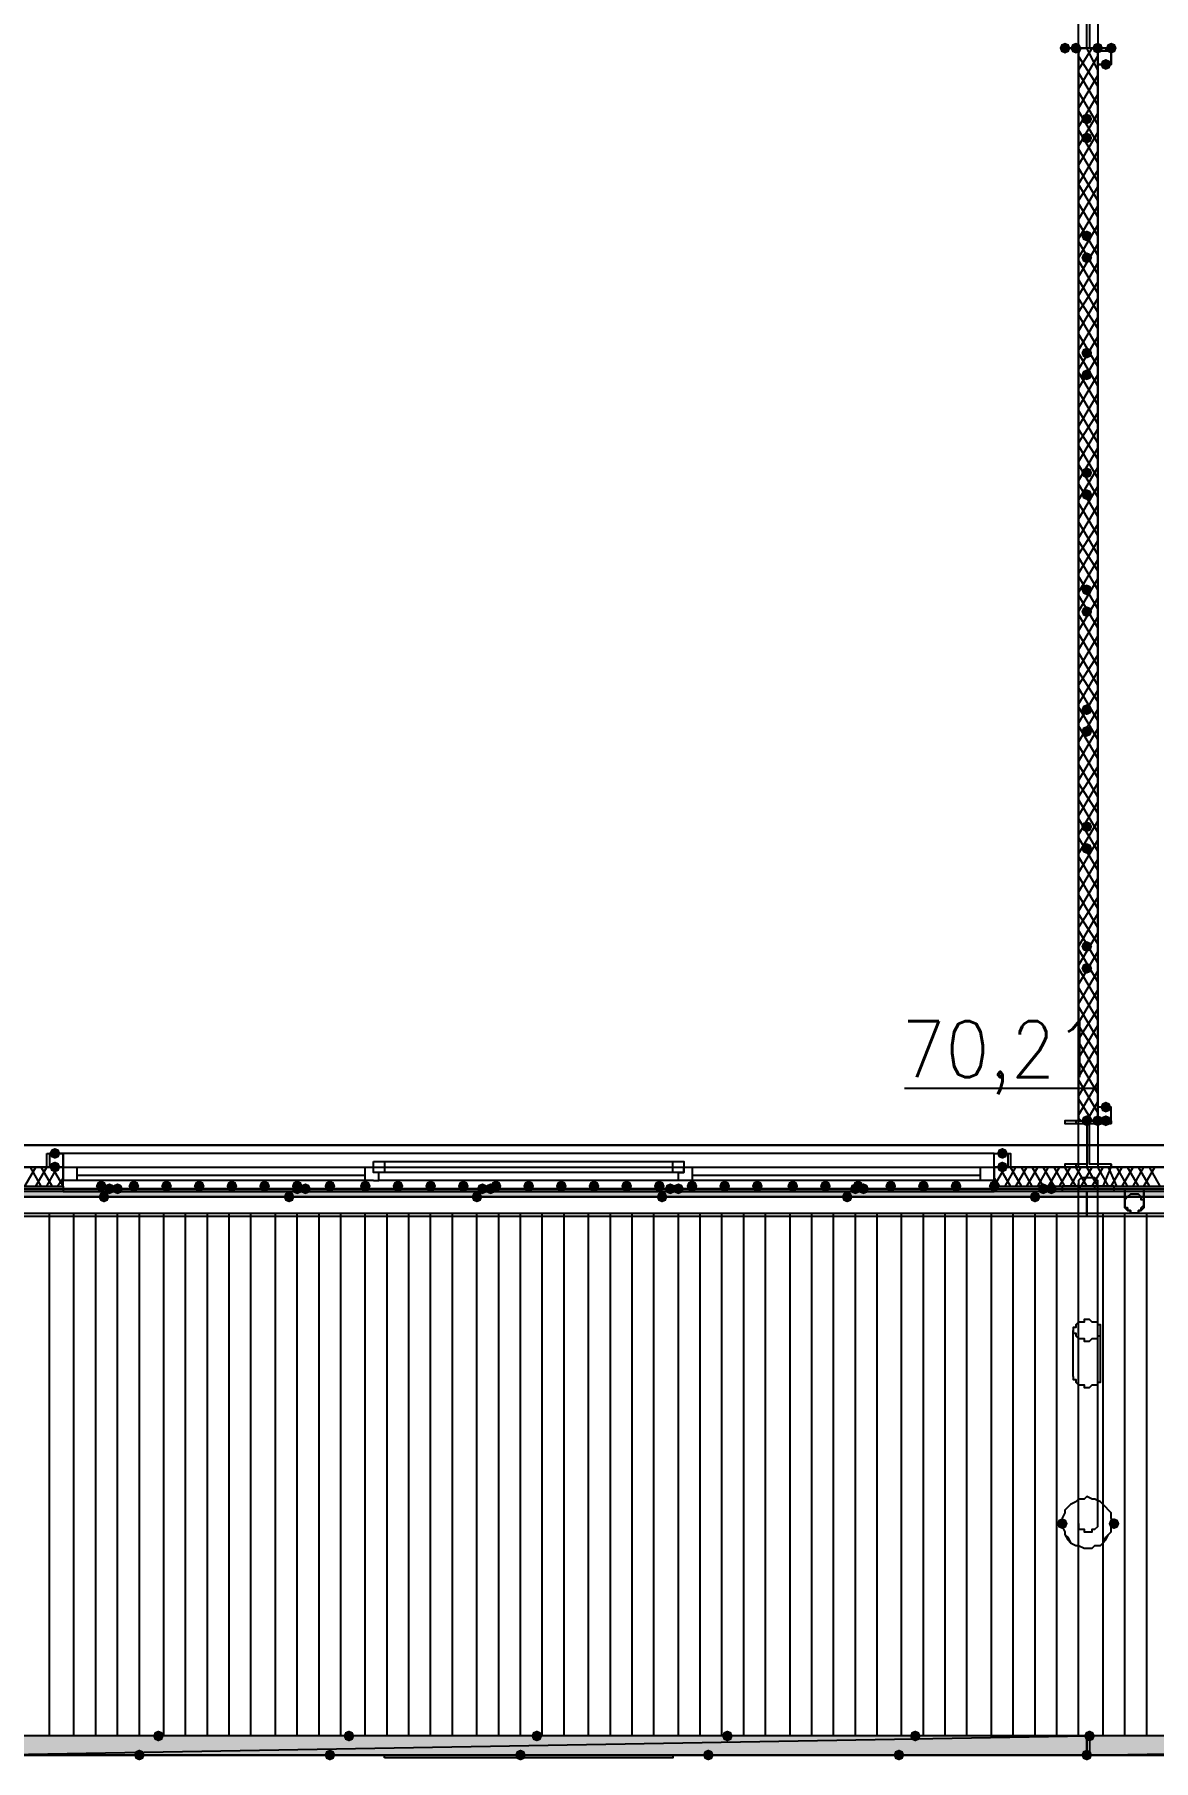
# Model space of a CAD drawing. Header units: millimetres. Extents: x 0 to 420, y 0 to 297.
# Drawn here: x 295.47 to 312.86, y 94.91 to 121.75 of the extents above; entities that cross this region are included whole.
import ezdxf

# ---------------------------------------------------------------- set-up
doc = ezdxf.new("R2010")
doc.units = ezdxf.units.MM
doc.layers.get('0').update_dxf_attribs({"linetype": 'CONTINUOUS'})
doc.styles.get("Standard").update_dxf_attribs({"font": 'STANDARD'})

msp = doc.modelspace()

# ---------------------------------------------------------------- hatches: boundary and pattern name
at = {"true_color": 0x000007}
for points in [[(311.573333, 121.539), (311.548463, 121.479204), (311.488667, 121.454333), (311.428871, 121.479204), (311.404, 121.539), (311.428871, 121.598796), (311.488667, 121.623667), (311.548462, 121.598796)], [(311.742667, 121.539), (311.717796, 121.479204), (311.658, 121.454333), (311.598204, 121.479204), (311.573333, 121.539), (311.598204, 121.598796), (311.658, 121.623667), (311.717796, 121.598796)], [(312.081333, 121.539), (312.056462, 121.479204), (311.996667, 121.454333), (311.936871, 121.479204), (311.912, 121.539), (311.936871, 121.598796), (311.996667, 121.623667), (312.056462, 121.598796)], [(312.293, 121.539), (312.268129, 121.479204), (312.208333, 121.454333), (312.148537, 121.479204), (312.123667, 121.539), (312.148537, 121.598796), (312.208333, 121.623667), (312.268129, 121.598796)], [(312.208333, 121.285), (312.183463, 121.225204), (312.123667, 121.200333), (312.063871, 121.225204), (312.039, 121.285), (312.063871, 121.344796), (312.123667, 121.369667), (312.183462, 121.344796)], [(311.912, 120.438333), (311.887129, 120.378537), (311.827333, 120.353667), (311.767538, 120.378537), (311.742667, 120.438333), (311.767537, 120.498129), (311.827333, 120.523), (311.887129, 120.498129)], [(311.912, 120.142), (311.887129, 120.082204), (311.827333, 120.057333), (311.767538, 120.082204), (311.742667, 120.142), (311.767537, 120.201796), (311.827333, 120.226667), (311.887129, 120.201796)], [(311.912, 118.618), (311.887129, 118.558204), (311.827333, 118.533333), (311.767538, 118.558204), (311.742667, 118.618), (311.767537, 118.677796), (311.827333, 118.702667), (311.887129, 118.677796)], [(311.912, 118.279333), (311.887129, 118.219537), (311.827333, 118.194667), (311.767538, 118.219537), (311.742667, 118.279333), (311.767537, 118.339129), (311.827333, 118.364), (311.887129, 118.339129)], [(311.912, 116.797667), (311.887129, 116.737871), (311.827333, 116.713), (311.767538, 116.737871), (311.742667, 116.797667), (311.767537, 116.857462), (311.827333, 116.882333), (311.887129, 116.857463)], [(311.912, 116.459), (311.887129, 116.399204), (311.827333, 116.374333), (311.767538, 116.399204), (311.742667, 116.459), (311.767537, 116.518796), (311.827333, 116.543667), (311.887129, 116.518796)], [(311.912, 114.935), (311.887129, 114.875204), (311.827333, 114.850333), (311.767538, 114.875204), (311.742667, 114.935), (311.767537, 114.994796), (311.827333, 115.019667), (311.887129, 114.994796)], [(311.912, 114.596333), (311.887129, 114.536537), (311.827333, 114.511667), (311.767538, 114.536537), (311.742667, 114.596333), (311.767537, 114.656129), (311.827333, 114.681), (311.887129, 114.656129)], [(311.912, 113.114667), (311.887129, 113.054871), (311.827333, 113.03), (311.767538, 113.054871), (311.742667, 113.114667), (311.767537, 113.174462), (311.827333, 113.199333), (311.887129, 113.174463)], [(311.912, 112.776), (311.887129, 112.716204), (311.827333, 112.691333), (311.767538, 112.716204), (311.742667, 112.776), (311.767537, 112.835796), (311.827333, 112.860667), (311.887129, 112.835796)], [(311.912, 111.252), (311.887129, 111.192204), (311.827333, 111.167333), (311.767538, 111.192204), (311.742667, 111.252), (311.767537, 111.311796), (311.827333, 111.336667), (311.887129, 111.311796)], [(311.912, 110.913333), (311.887129, 110.853537), (311.827333, 110.828667), (311.767538, 110.853537), (311.742667, 110.913333), (311.767537, 110.973129), (311.827333, 110.998), (311.887129, 110.973129)], [(311.912, 109.431667), (311.887129, 109.371871), (311.827333, 109.347), (311.767538, 109.371871), (311.742667, 109.431667), (311.767537, 109.491462), (311.827333, 109.516333), (311.887129, 109.491463)], [(311.912, 109.093), (311.887129, 109.033204), (311.827333, 109.008333), (311.767538, 109.033204), (311.742667, 109.093), (311.767537, 109.152796), (311.827333, 109.177667), (311.887129, 109.152796)], [(311.912, 107.569), (311.887129, 107.509204), (311.827333, 107.484333), (311.767538, 107.509204), (311.742667, 107.569), (311.767537, 107.628796), (311.827333, 107.653667), (311.887129, 107.628796)], [(311.912, 107.230333), (311.887129, 107.170538), (311.827333, 107.145667), (311.767538, 107.170538), (311.742667, 107.230333), (311.767537, 107.290129), (311.827333, 107.315), (311.887129, 107.290129)], [(311.912, 104.859667), (311.887129, 104.799871), (311.827333, 104.775), (311.767538, 104.799871), (311.742667, 104.859667), (311.767537, 104.919462), (311.827333, 104.944333), (311.887129, 104.919463)], [(311.912, 104.859667), (311.887129, 104.799871), (311.827333, 104.775), (311.767538, 104.799871), (311.742667, 104.859667), (311.767537, 104.919462), (311.827333, 104.944333), (311.887129, 104.919463)], [(312.081333, 104.859667), (312.056462, 104.799871), (311.996667, 104.775), (311.936871, 104.799871), (311.912, 104.859667), (311.936871, 104.919462), (311.996667, 104.944333), (312.056462, 104.919463)], [(312.208333, 105.071333), (312.183463, 105.011537), (312.123667, 104.986667), (312.063871, 105.011537), (312.039, 105.071333), (312.063871, 105.131129), (312.123667, 105.156), (312.183462, 105.131129)], [(312.208333, 104.859667), (312.183463, 104.799871), (312.123667, 104.775), (312.063871, 104.799871), (312.039, 104.859667), (312.063871, 104.919462), (312.123667, 104.944333), (312.183462, 104.919463)], [(295.867667, 104.351667), (295.842796, 104.291871), (295.783, 104.267), (295.723204, 104.291871), (295.698333, 104.351667), (295.723204, 104.411462), (295.783, 104.436333), (295.842796, 104.411463)], [(310.599667, 104.351667), (310.574796, 104.291871), (310.515, 104.267), (310.455204, 104.291871), (310.430333, 104.351667), (310.455204, 104.411462), (310.515, 104.436333), (310.574796, 104.411463)], [(295.867667, 104.14), (295.842796, 104.080204), (295.783, 104.055333), (295.723204, 104.080204), (295.698333, 104.14), (295.723204, 104.199796), (295.783, 104.224667), (295.842796, 104.199796)], [(310.599667, 104.14), (310.574796, 104.080204), (310.515, 104.055333), (310.455204, 104.080204), (310.430333, 104.14), (310.455204, 104.199796), (310.515, 104.224667), (310.574796, 104.199796)], [(296.587333, 103.843667), (296.562462, 103.783871), (296.502667, 103.759), (296.442871, 103.783871), (296.418, 103.843667), (296.442871, 103.903462), (296.502667, 103.928333), (296.562462, 103.903463)], [(297.095333, 103.843667), (297.070462, 103.783871), (297.010667, 103.759), (296.950871, 103.783871), (296.926, 103.843667), (296.950871, 103.903462), (297.010667, 103.928333), (297.070462, 103.903463)], [(297.603333, 103.843667), (297.578463, 103.783871), (297.518667, 103.759), (297.458871, 103.783871), (297.434, 103.843667), (297.458871, 103.903462), (297.518667, 103.928333), (297.578462, 103.903463)], [(298.111333, 103.843667), (298.086462, 103.783871), (298.026667, 103.759), (297.966871, 103.783871), (297.942, 103.843667), (297.966871, 103.903462), (298.026667, 103.928333), (298.086462, 103.903463)], [(298.619333, 103.843667), (298.594462, 103.783871), (298.534667, 103.759), (298.474871, 103.783871), (298.45, 103.843667), (298.474871, 103.903462), (298.534667, 103.928333), (298.594462, 103.903463)], [(299.127333, 103.843667), (299.102462, 103.783871), (299.042667, 103.759), (298.982871, 103.783871), (298.958, 103.843667), (298.982871, 103.903462), (299.042667, 103.928333), (299.102462, 103.903463)], [(299.635333, 103.843667), (299.610463, 103.783871), (299.550667, 103.759), (299.490871, 103.783871), (299.466, 103.843667), (299.490871, 103.903462), (299.550667, 103.928333), (299.610462, 103.903463)], [(300.143333, 103.843667), (300.118462, 103.783871), (300.058667, 103.759), (299.998871, 103.783871), (299.974, 103.843667), (299.998871, 103.903462), (300.058667, 103.928333), (300.118462, 103.903463)], [(300.693667, 103.843667), (300.668796, 103.783871), (300.609, 103.759), (300.549204, 103.783871), (300.524333, 103.843667), (300.549204, 103.903462), (300.609, 103.928333), (300.668796, 103.903463)], [(301.201667, 103.843667), (301.176796, 103.783871), (301.117, 103.759), (301.057204, 103.783871), (301.032333, 103.843667), (301.057204, 103.903462), (301.117, 103.928333), (301.176796, 103.903463)], [(301.709667, 103.843667), (301.684796, 103.783871), (301.625, 103.759), (301.565204, 103.783871), (301.540333, 103.843667), (301.565204, 103.903462), (301.625, 103.928333), (301.684796, 103.903463)], [(302.217667, 103.843667), (302.192796, 103.783871), (302.133, 103.759), (302.073204, 103.783871), (302.048333, 103.843667), (302.073204, 103.903462), (302.133, 103.928333), (302.192796, 103.903463)], [(302.725667, 103.843667), (302.700796, 103.783871), (302.641, 103.759), (302.581204, 103.783871), (302.556333, 103.843667), (302.581204, 103.903462), (302.641, 103.928333), (302.700796, 103.903463)], [(303.233667, 103.843667), (303.208796, 103.783871), (303.149, 103.759), (303.089204, 103.783871), (303.064333, 103.843667), (303.089204, 103.903462), (303.149, 103.928333), (303.208796, 103.903463)], [(303.741667, 103.843667), (303.716796, 103.783871), (303.657, 103.759), (303.597204, 103.783871), (303.572333, 103.843667), (303.597204, 103.903462), (303.657, 103.928333), (303.716796, 103.903463)], [(304.249667, 103.843667), (304.224796, 103.783871), (304.165, 103.759), (304.105204, 103.783871), (304.080333, 103.843667), (304.105204, 103.903462), (304.165, 103.928333), (304.224796, 103.903463)], [(304.757667, 103.843667), (304.732796, 103.783871), (304.673, 103.759), (304.613204, 103.783871), (304.588333, 103.843667), (304.613204, 103.903462), (304.673, 103.928333), (304.732796, 103.903463)], [(305.265667, 103.843667), (305.240796, 103.783871), (305.181, 103.759), (305.121204, 103.783871), (305.096333, 103.843667), (305.121204, 103.903462), (305.181, 103.928333), (305.240796, 103.903463)], [(305.773667, 103.843667), (305.748796, 103.783871), (305.689, 103.759), (305.629204, 103.783871), (305.604333, 103.843667), (305.629204, 103.903462), (305.689, 103.928333), (305.748796, 103.903463)], [(306.281667, 103.843667), (306.256796, 103.783871), (306.197, 103.759), (306.137204, 103.783871), (306.112333, 103.843667), (306.137204, 103.903462), (306.197, 103.928333), (306.256796, 103.903463)], [(306.789667, 103.843667), (306.764796, 103.783871), (306.705, 103.759), (306.645204, 103.783871), (306.620333, 103.843667), (306.645204, 103.903462), (306.705, 103.928333), (306.764796, 103.903463)], [(307.34, 103.843667), (307.315129, 103.783871), (307.255333, 103.759), (307.195538, 103.783871), (307.170667, 103.843667), (307.195537, 103.903462), (307.255333, 103.928333), (307.315129, 103.903463)], [(307.848, 103.843667), (307.823129, 103.783871), (307.763333, 103.759), (307.703538, 103.783871), (307.678667, 103.843667), (307.703537, 103.903462), (307.763333, 103.928333), (307.823129, 103.903463)], [(308.356, 103.843667), (308.331129, 103.783871), (308.271333, 103.759), (308.211537, 103.783871), (308.186667, 103.843667), (308.211537, 103.903462), (308.271333, 103.928333), (308.331129, 103.903463)], [(308.864, 103.843667), (308.839129, 103.783871), (308.779333, 103.759), (308.719538, 103.783871), (308.694667, 103.843667), (308.719537, 103.903462), (308.779333, 103.928333), (308.839129, 103.903463)], [(309.372, 103.843667), (309.347129, 103.783871), (309.287333, 103.759), (309.227538, 103.783871), (309.202667, 103.843667), (309.227537, 103.903462), (309.287333, 103.928333), (309.347129, 103.903463)], [(309.88, 103.843667), (309.855129, 103.783871), (309.795333, 103.759), (309.735537, 103.783871), (309.710667, 103.843667), (309.735537, 103.903462), (309.795333, 103.928333), (309.855129, 103.903463)], [(310.472667, 103.843667), (310.447796, 103.783871), (310.388, 103.759), (310.328204, 103.783871), (310.303333, 103.843667), (310.328204, 103.903462), (310.388, 103.928333), (310.447796, 103.903463)], [(311.531, 98.594333), (311.506129, 98.534537), (311.446333, 98.509667), (311.386538, 98.534537), (311.361667, 98.594333), (311.386537, 98.654129), (311.446333, 98.679), (311.506129, 98.654129)], [(312.335333, 98.594333), (312.310462, 98.534537), (312.250667, 98.509667), (312.190871, 98.534537), (312.166, 98.594333), (312.190871, 98.654129), (312.250667, 98.679), (312.310462, 98.654129)]]:
    msp.add_hatch(color=0, dxfattribs=at).paths.add_polyline_path(points, flags=0)
at = {"true_color": 0x0000fe}
for points in [[(296.714333, 103.801333), (296.689462, 103.741537), (296.629667, 103.716667), (296.569871, 103.741537), (296.545, 103.801333), (296.569871, 103.861129), (296.629667, 103.886), (296.689462, 103.861129)], [(296.841333, 103.801333), (296.816462, 103.741537), (296.756667, 103.716667), (296.696871, 103.741537), (296.672, 103.801333), (296.696871, 103.861129), (296.756667, 103.886), (296.816462, 103.861129)], [(296.841333, 103.801333), (296.816462, 103.741537), (296.756667, 103.716667), (296.696871, 103.741537), (296.672, 103.801333), (296.696871, 103.861129), (296.756667, 103.886), (296.816462, 103.861129)], [(299.635333, 103.801333), (299.610463, 103.741537), (299.550667, 103.716667), (299.490871, 103.741537), (299.466, 103.801333), (299.490871, 103.861129), (299.550667, 103.886), (299.610462, 103.861129)], [(299.762333, 103.801333), (299.737462, 103.741537), (299.677667, 103.716667), (299.617871, 103.741537), (299.593, 103.801333), (299.617871, 103.861129), (299.677667, 103.886), (299.737462, 103.861129)], [(299.762333, 103.801333), (299.737462, 103.741537), (299.677667, 103.716667), (299.617871, 103.741537), (299.593, 103.801333), (299.617871, 103.861129), (299.677667, 103.886), (299.737462, 103.861129)], [(302.514, 103.801333), (302.489129, 103.741537), (302.429333, 103.716667), (302.369537, 103.741537), (302.344667, 103.801333), (302.369537, 103.861129), (302.429333, 103.886), (302.489129, 103.861129)], [(302.641, 103.801333), (302.616129, 103.741537), (302.556333, 103.716667), (302.496537, 103.741537), (302.471667, 103.801333), (302.496537, 103.861129), (302.556333, 103.886), (302.616129, 103.861129)], [(302.641, 103.801333), (302.616129, 103.741537), (302.556333, 103.716667), (302.496537, 103.741537), (302.471667, 103.801333), (302.496537, 103.861129), (302.556333, 103.886), (302.616129, 103.861129)], [(305.435, 103.801333), (305.410129, 103.741537), (305.350333, 103.716667), (305.290538, 103.741537), (305.265667, 103.801333), (305.290537, 103.861129), (305.350333, 103.886), (305.410129, 103.861129)], [(305.562, 103.801333), (305.537129, 103.741537), (305.477333, 103.716667), (305.417537, 103.741537), (305.392667, 103.801333), (305.417537, 103.861129), (305.477333, 103.886), (305.537129, 103.861129)], [(305.562, 103.801333), (305.537129, 103.741537), (305.477333, 103.716667), (305.417537, 103.741537), (305.392667, 103.801333), (305.417537, 103.861129), (305.477333, 103.886), (305.537129, 103.861129)], [(308.313667, 103.801333), (308.288796, 103.741537), (308.229, 103.716667), (308.169204, 103.741537), (308.144333, 103.801333), (308.169204, 103.861129), (308.229, 103.886), (308.288796, 103.861129)], [(308.440667, 103.801333), (308.415796, 103.741537), (308.356, 103.716667), (308.296204, 103.741537), (308.271333, 103.801333), (308.296204, 103.861129), (308.356, 103.886), (308.415796, 103.861129)], [(308.440667, 103.801333), (308.415796, 103.741537), (308.356, 103.716667), (308.296204, 103.741537), (308.271333, 103.801333), (308.296204, 103.861129), (308.356, 103.886), (308.415796, 103.861129)], [(311.234667, 103.801333), (311.209796, 103.741537), (311.15, 103.716667), (311.090204, 103.741537), (311.065333, 103.801333), (311.090204, 103.861129), (311.15, 103.886), (311.209796, 103.861129)], [(311.361667, 103.801333), (311.336796, 103.741537), (311.277, 103.716667), (311.217204, 103.741537), (311.192333, 103.801333), (311.217204, 103.861129), (311.277, 103.886), (311.336796, 103.861129)], [(311.361667, 103.801333), (311.336796, 103.741537), (311.277, 103.716667), (311.217204, 103.741537), (311.192333, 103.801333), (311.217204, 103.861129), (311.277, 103.886), (311.336796, 103.861129)], [(296.629667, 103.674333), (296.604796, 103.614537), (296.545, 103.589667), (296.485204, 103.614537), (296.460333, 103.674333), (296.485204, 103.734129), (296.545, 103.759), (296.604796, 103.734129)], [(299.508333, 103.674333), (299.483462, 103.614537), (299.423667, 103.589667), (299.363871, 103.614537), (299.339, 103.674333), (299.363871, 103.734129), (299.423667, 103.759), (299.483462, 103.734129)], [(302.429333, 103.674333), (302.404462, 103.614537), (302.344667, 103.589667), (302.284871, 103.614537), (302.26, 103.674333), (302.284871, 103.734129), (302.344667, 103.759), (302.404462, 103.734129)], [(305.308, 103.674333), (305.283129, 103.614537), (305.223333, 103.589667), (305.163537, 103.614537), (305.138667, 103.674333), (305.163537, 103.734129), (305.223333, 103.759), (305.283129, 103.734129)], [(308.186667, 103.674333), (308.161796, 103.614537), (308.102, 103.589667), (308.042204, 103.614537), (308.017333, 103.674333), (308.042204, 103.734129), (308.102, 103.759), (308.161796, 103.734129)], [(311.107667, 103.674333), (311.082796, 103.614537), (311.023, 103.589667), (310.963204, 103.614537), (310.938333, 103.674333), (310.963204, 103.734129), (311.023, 103.759), (311.082796, 103.734129)], [(297.476333, 95.292333), (297.451462, 95.232537), (297.391667, 95.207667), (297.331871, 95.232537), (297.307, 95.292333), (297.331871, 95.352129), (297.391667, 95.377), (297.451462, 95.352129)], [(300.439667, 95.292333), (300.414796, 95.232537), (300.355, 95.207667), (300.295204, 95.232537), (300.270333, 95.292333), (300.295204, 95.352129), (300.355, 95.377), (300.414796, 95.352129)], [(303.360667, 95.292333), (303.335796, 95.232537), (303.276, 95.207667), (303.216204, 95.232537), (303.191333, 95.292333), (303.216204, 95.352129), (303.276, 95.377), (303.335796, 95.352129)], [(306.324, 95.292333), (306.299129, 95.232537), (306.239333, 95.207667), (306.179537, 95.232537), (306.154667, 95.292333), (306.179537, 95.352129), (306.239333, 95.377), (306.299129, 95.352129)], [(309.245, 95.292333), (309.220129, 95.232537), (309.160333, 95.207667), (309.100537, 95.232537), (309.075667, 95.292333), (309.100537, 95.352129), (309.160333, 95.377), (309.220129, 95.352129)], [(311.954333, 95.292333), (311.929463, 95.232537), (311.869667, 95.207667), (311.809871, 95.232537), (311.785, 95.292333), (311.809871, 95.352129), (311.869667, 95.377), (311.929462, 95.352129)], [(297.18, 94.996), (297.155129, 94.936204), (297.095333, 94.911333), (297.035538, 94.936204), (297.010667, 94.996), (297.035537, 95.055796), (297.095333, 95.080667), (297.155129, 95.055796)], [(300.143333, 94.996), (300.118462, 94.936204), (300.058667, 94.911333), (299.998871, 94.936204), (299.974, 94.996), (299.998871, 95.055796), (300.058667, 95.080667), (300.118462, 95.055796)], [(303.106667, 94.996), (303.081796, 94.936204), (303.022, 94.911333), (302.962204, 94.936204), (302.937333, 94.996), (302.962204, 95.055796), (303.022, 95.080667), (303.081796, 95.055796)], [(306.027667, 94.996), (306.002796, 94.936204), (305.943, 94.911333), (305.883204, 94.936204), (305.858333, 94.996), (305.883204, 95.055796), (305.943, 95.080667), (306.002796, 95.055796)], [(308.991, 94.996), (308.966129, 94.936204), (308.906333, 94.911333), (308.846537, 94.936204), (308.821667, 94.996), (308.846537, 95.055796), (308.906333, 95.080667), (308.966129, 95.055796)], [(311.912, 94.996), (311.887129, 94.936204), (311.827333, 94.911333), (311.767538, 94.936204), (311.742667, 94.996), (311.767537, 95.055796), (311.827333, 95.080667), (311.887129, 95.055796)]]:
    msp.add_hatch(color=0, dxfattribs=at).paths.add_polyline_path(points, flags=0)
at = {"true_color": 0x000007}
h = msp.add_hatch(color=0, dxfattribs=at)
h.paths.add_polyline_path([(381.973667, 103.674333), (119.972667, 103.674333), (381.973667, 103.801333)], flags=0)
h.paths.add_polyline_path([(119.972667, 103.674333), (381.973667, 103.801333), (119.972667, 103.801333)], flags=0)
h = msp.add_hatch(color=0, dxfattribs=at)
h.paths.add_polyline_path([(311.827333, 94.996), (294.470667, 94.996), (311.827333, 95.292333)], flags=0)
h.paths.add_polyline_path([(294.470667, 94.996), (311.827333, 95.292333), (294.470667, 95.292333)], flags=0)
h = msp.add_hatch(color=0, dxfattribs=at)
h.paths.add_polyline_path([(329.226333, 94.996), (311.869667, 94.996), (329.226333, 95.292333)], flags=0)
h.paths.add_polyline_path([(311.869667, 94.996), (329.226333, 95.292333), (311.869667, 95.292333)], flags=0)

# ---------------------------------------------------------------- linework, layer by layer
at = {"color": 0, "true_color": 0x000007}
for points in [[(393.361333, 220.810667), (259.291667, 220.810667), (259.291667, 189.780333), (242.612333, 189.780333), (242.612333, 220.810667), (108.585, 220.810667), (108.585, 104.14), (242.654667, 104.14), (242.654667, 135.128), (259.291667, 135.128), (259.291667, 104.14), (393.361333, 104.14)], [(242.612333, 220.429667), (242.612333, 189.780333), (259.291667, 189.780333), (259.291667, 220.429667), (393.022667, 220.429667), (393.022667, 104.478667), (259.291667, 104.478667), (259.291667, 135.128), (242.654667, 135.128), (242.654667, 104.478667), (108.923667, 104.478667), (108.923667, 220.429667)], [(312.208333, 121.539), (311.488667, 121.539), (311.827333, 121.539), (311.827333, 122.216333), (311.488667, 122.216333), (311.488667, 122.258667), (312.208333, 122.258667), (312.208333, 122.216333), (311.869667, 122.216333), (311.869667, 121.539)], [(311.700333, 121.539), (311.700333, 104.859667), (311.996667, 104.859667), (311.996667, 121.539)], [(312.208333, 121.539), (311.996667, 121.539), (311.996667, 121.285), (312.208333, 121.285)], [(312.208333, 121.496667), (312.208333, 121.285), (311.996667, 121.285), (311.996667, 121.496667)], [(312.208333, 105.071333), (311.996667, 105.071333), (311.996667, 104.859667), (312.208333, 104.859667), (312.208333, 105.071333), (311.996667, 105.071333), (311.996667, 104.859667), (312.208333, 104.859667)], [(312.208333, 104.859667), (311.488667, 104.859667), (311.488667, 104.817333), (311.827333, 104.817333), (311.827333, 104.182333), (311.488667, 104.182333), (311.488667, 104.14), (312.208333, 104.14), (312.208333, 104.182333), (311.869667, 104.182333), (311.869667, 104.817333), (312.208333, 104.817333)], [(295.656, 104.351667), (295.91, 104.351667), (295.91, 104.14), (295.656, 104.14)], [(295.698333, 104.351667), (295.698333, 104.14), (295.91, 104.14), (295.91, 104.351667)], [(295.91, 104.14), (295.91, 103.928333)], [(300.736, 104.224667), (300.905333, 104.224667), (300.905333, 104.055333), (300.736, 104.055333)], [(305.562, 104.055333), (305.392667, 104.055333), (305.392667, 104.224667), (305.562, 104.224667)], [(310.388, 104.351667), (310.599667, 104.351667), (310.599667, 104.14), (310.388, 104.14), (310.388, 104.351667), (310.642, 104.351667), (310.642, 104.14), (310.388, 104.14)], [(310.388, 104.14), (310.388, 103.928333)], [(311.869667, 103.970667), (311.827333, 103.970667), (311.785, 103.970667), (311.742667, 103.970667), (311.700333, 103.928333), (311.700333, 103.886), (311.700333, 103.843667), (311.742667, 103.801333), (311.785, 103.801333), (311.827333, 103.801333), (311.869667, 103.801333), (311.912, 103.801333), (311.954333, 103.801333), (311.954333, 103.843667), (311.996667, 103.843667), (311.996667, 103.886), (311.996667, 103.928333), (311.954333, 103.928333), (311.954333, 103.970667), (311.912, 103.970667)], [(381.973667, 103.674333), (119.972667, 103.674333), (381.973667, 103.801333)], [(119.972667, 103.674333), (381.973667, 103.801333), (119.972667, 103.801333)], [(311.827333, 103.759), (294.470667, 103.759), (294.470667, 103.378), (311.827333, 103.378)], [(329.226333, 103.759), (311.827333, 103.759), (311.827333, 103.378), (329.226333, 103.378)], [(312.293, 103.801333), (312.42, 103.801333), (312.42, 103.589667), (312.42, 103.547333), (312.42, 103.505), (312.462333, 103.462667), (312.504667, 103.462667), (312.504667, 103.420333), (312.547, 103.420333), (312.589333, 103.420333), (312.631667, 103.420333), (312.631667, 103.462667), (312.674, 103.462667), (312.716333, 103.505), (312.716333, 103.547333), (312.716333, 103.589667), (312.716333, 103.801333), (312.843333, 103.801333), (312.716333, 103.801333), (312.716333, 103.589667), (312.716333, 103.547333), (312.674, 103.505), (312.674, 103.462667), (312.631667, 103.462667), (312.631667, 103.420333), (312.589333, 103.420333), (312.547, 103.420333), (312.504667, 103.420333), (312.504667, 103.462667), (312.462333, 103.462667), (312.462333, 103.505), (312.42, 103.505), (312.42, 103.547333), (312.42, 103.589667), (312.42, 103.801333), (312.293, 103.801333), (312.42, 103.801333), (312.42, 103.589667), (312.42, 103.547333), (312.42, 103.505), (312.462333, 103.462667), (312.504667, 103.462667), (312.504667, 103.420333), (312.547, 103.420333), (312.589333, 103.420333), (312.631667, 103.420333), (312.631667, 103.462667), (312.674, 103.462667), (312.716333, 103.505), (312.716333, 103.547333), (312.716333, 103.589667), (312.716333, 103.801333), (312.843333, 103.801333), (312.716333, 103.801333), (312.716333, 103.589667), (312.716333, 103.547333), (312.674, 103.505), (312.674, 103.462667), (312.631667, 103.462667), (312.631667, 103.420333), (312.589333, 103.420333), (312.547, 103.420333), (312.504667, 103.420333), (312.504667, 103.462667), (312.462333, 103.462667), (312.462333, 103.505), (312.42, 103.505), (312.42, 103.547333), (312.42, 103.589667), (312.42, 103.801333), (312.293, 103.801333), (312.42, 103.801333), (312.42, 103.589667), (312.42, 103.547333), (312.42, 103.505), (312.462333, 103.505), (312.462333, 103.462667), (312.504667, 103.462667), (312.504667, 103.420333), (312.547, 103.420333), (312.589333, 103.420333), (312.631667, 103.420333), (312.631667, 103.462667), (312.674, 103.462667), (312.674, 103.505), (312.716333, 103.547333), (312.716333, 103.589667), (312.716333, 103.801333), (312.843333, 103.801333), (312.716333, 103.801333), (312.716333, 103.589667), (312.716333, 103.547333), (312.716333, 103.505), (312.674, 103.462667), (312.631667, 103.462667), (312.631667, 103.420333), (312.589333, 103.420333), (312.547, 103.420333), (312.504667, 103.420333), (312.504667, 103.462667), (312.462333, 103.462667), (312.42, 103.505), (312.42, 103.547333), (312.42, 103.589667), (312.42, 103.801333)], [(312.42, 103.589667), (312.42, 103.547333), (312.42, 103.505), (312.462333, 103.505), (312.462333, 103.462667), (312.504667, 103.462667), (312.504667, 103.420333), (312.547, 103.420333), (312.589333, 103.420333), (312.631667, 103.420333), (312.631667, 103.462667), (312.674, 103.462667), (312.674, 103.505), (312.716333, 103.547333), (312.716333, 103.589667), (312.716333, 103.632), (312.674, 103.632), (312.674, 103.674333), (312.631667, 103.716667), (312.589333, 103.716667), (312.547, 103.716667), (312.504667, 103.716667), (312.462333, 103.674333), (312.42, 103.632)], [(312.716333, 103.589667), (312.716333, 103.632), (312.674, 103.632), (312.674, 103.674333), (312.631667, 103.716667), (312.589333, 103.716667), (312.547, 103.716667), (312.504667, 103.716667), (312.462333, 103.674333), (312.42, 103.632), (312.42, 103.589667), (312.42, 103.547333), (312.42, 103.505), (312.462333, 103.505), (312.462333, 103.462667), (312.504667, 103.462667), (312.504667, 103.420333), (312.547, 103.420333), (312.589333, 103.420333), (312.631667, 103.420333), (312.631667, 103.462667), (312.674, 103.462667), (312.674, 103.505), (312.716333, 103.547333)], [(381.973667, 95.885), (381.973667, 95.292333), (119.972667, 95.292333), (119.972667, 95.885), (119.972667, 102.87), (119.972667, 103.420333), (381.973667, 103.420333), (381.973667, 102.87)], [(311.869667, 101.769333), (311.827333, 101.769333), (311.785, 101.769333), (311.785, 101.727), (311.742667, 101.727), (311.700333, 101.727), (311.658, 101.684667), (311.658, 101.642333), (311.615667, 101.642333), (311.615667, 101.6), (311.615667, 101.557667), (311.658, 101.557667), (311.658, 101.515333), (311.700333, 101.473), (311.742667, 101.473), (311.785, 101.473), (311.785, 101.430667), (311.827333, 101.430667), (311.869667, 101.430667), (311.912, 101.473), (311.954333, 101.473), (311.996667, 101.473), (311.996667, 101.515333), (312.039, 101.515333), (312.039, 101.557667), (312.039, 101.6), (312.039, 101.642333), (312.039, 101.684667), (311.996667, 101.684667), (311.996667, 101.727), (311.954333, 101.727), (311.912, 101.727)], [(311.912, 98.975333), (311.827333, 99.017667), (311.785, 98.975333), (311.700333, 98.975333), (311.658, 98.933), (311.573333, 98.890667), (311.531, 98.848333), (311.488667, 98.806), (311.488667, 98.763667), (311.446333, 98.679), (311.446333, 98.594333), (311.446333, 98.552), (311.488667, 98.467333), (311.488667, 98.425), (311.531, 98.382667), (311.573333, 98.298), (311.658, 98.255667), (311.700333, 98.255667), (311.785, 98.213333), (311.827333, 98.213333), (311.912, 98.213333), (311.954333, 98.255667), (312.039, 98.255667), (312.081333, 98.298), (312.123667, 98.382667), (312.166, 98.425), (312.208333, 98.467333), (312.208333, 98.552), (312.250667, 98.594333), (312.208333, 98.679), (312.208333, 98.763667), (312.166, 98.806), (312.123667, 98.848333), (312.081333, 98.890667), (312.039, 98.933), (311.954333, 98.975333)], [(311.827333, 94.996), (294.470667, 94.996), (311.827333, 95.292333)], [(294.470667, 94.996), (311.827333, 95.292333), (294.470667, 95.292333)], [(311.827333, 95.292333), (294.470667, 95.292333), (294.470667, 94.996), (311.827333, 94.996)], [(329.226333, 94.996), (311.869667, 94.996), (329.226333, 95.292333)], [(311.869667, 94.996), (329.226333, 95.292333), (311.869667, 95.292333)], [(364.024333, 95.292333), (364.024333, 94.996), (346.625333, 94.996), (346.625333, 95.292333), (346.625333, 94.996), (329.226333, 94.996), (329.226333, 95.292333), (311.869667, 95.292333), (311.869667, 94.996), (329.226333, 94.996), (329.226333, 95.292333), (346.625333, 95.292333)], [(300.905333, 94.953667), (300.905333, 94.996), (305.392667, 94.996), (305.392667, 94.953667)]]:
    msp.add_lwpolyline(points, close=True, dxfattribs=at)
at = {"color": 0, "true_color": 0x0000fe}
msp.add_lwpolyline([(242.612333, 220.429667), (108.923667, 220.429667), (108.923667, 104.478667), (242.654667, 104.478667), (242.654667, 135.128), (259.291667, 135.128), (259.291667, 104.478667), (393.022667, 104.478667), (393.022667, 220.429667), (259.291667, 220.429667), (259.291667, 189.780333), (242.612333, 189.780333)], close=True, dxfattribs=at)
at = {"color": 0, "true_color": 0x00002b}
for points in [[(311.700333, 138.641667), (294.597667, 138.641667), (294.597667, 104.14), (311.700333, 104.14)], [(311.996667, 104.14), (329.099333, 104.14), (329.099333, 138.641667), (311.996667, 138.641667)]]:
    msp.add_lwpolyline(points, close=True, dxfattribs=at)
at = {"color": 0, "true_color": 0x000007}
for points in [[(311.827333, 121.539), (311.827333, 122.258667)], [(311.700333, 121.454333), (311.742667, 121.539)], [(311.700333, 121.200333), (311.912, 121.539)], [(311.700333, 120.904), (311.996667, 121.412)], [(311.996667, 120.946333), (311.700333, 121.412)], [(311.996667, 121.200333), (311.827333, 121.539)], [(311.996667, 121.496667), (311.996667, 121.539)], [(312.123667, 121.539), (312.123667, 121.496667)], [(311.996667, 120.65), (311.700333, 121.158)], [(311.700333, 120.607667), (311.996667, 121.115667)], [(311.996667, 120.353667), (311.700333, 120.861667)], [(311.700333, 120.311333), (311.996667, 120.819333)], [(311.996667, 120.057333), (311.700333, 120.565333)], [(311.700333, 120.015), (311.996667, 120.523)], [(311.996667, 119.761), (311.700333, 120.269)], [(311.700333, 119.718667), (311.996667, 120.226667)], [(311.996667, 119.464667), (311.700333, 119.972667)], [(311.700333, 119.422333), (311.996667, 119.930333)], [(311.996667, 119.168333), (311.700333, 119.676333)], [(311.700333, 119.168333), (311.996667, 119.634)], [(311.996667, 118.914333), (311.700333, 119.422333)], [(311.700333, 118.872), (311.996667, 119.38)], [(311.996667, 118.618), (311.700333, 119.126)], [(311.700333, 118.575667), (311.996667, 119.083667)], [(311.996667, 118.321667), (311.700333, 118.829667)], [(311.700333, 118.279333), (311.996667, 118.787333)], [(311.996667, 118.025333), (311.700333, 118.533333)], [(311.700333, 117.983), (311.996667, 118.491)], [(311.996667, 117.729), (311.700333, 118.237)], [(311.700333, 117.686667), (311.996667, 118.194667)], [(311.996667, 117.432667), (311.700333, 117.940667)], [(311.700333, 117.432667), (311.996667, 117.898333)], [(311.700333, 117.136333), (311.996667, 117.644333)], [(311.996667, 117.178667), (311.700333, 117.644333)], [(311.996667, 116.882333), (311.700333, 117.390333)], [(311.700333, 116.84), (311.996667, 117.348)], [(311.996667, 116.586), (311.700333, 117.094)], [(311.700333, 116.543667), (311.996667, 117.051667)], [(311.996667, 116.289667), (311.700333, 116.797667)], [(311.700333, 116.247333), (311.996667, 116.755333)], [(311.996667, 115.993333), (311.700333, 116.501333)], [(311.700333, 115.951), (311.996667, 116.459)], [(311.996667, 115.697), (311.700333, 116.205)], [(311.700333, 115.654667), (311.996667, 116.162667)], [(311.996667, 115.400667), (311.700333, 115.908667)], [(311.700333, 115.400667), (311.996667, 115.866333)], [(311.700333, 115.104333), (311.996667, 115.612333)], [(311.996667, 115.146667), (311.700333, 115.612333)], [(311.996667, 114.850333), (311.700333, 115.358333)], [(311.700333, 114.808), (311.996667, 115.316)], [(311.996667, 114.554), (311.700333, 115.062)], [(311.700333, 114.511667), (311.996667, 115.019667)], [(311.996667, 114.257667), (311.700333, 114.765667)], [(311.700333, 114.215333), (311.996667, 114.723333)], [(311.996667, 113.961333), (311.700333, 114.469333)], [(311.700333, 113.919), (311.996667, 114.427)], [(311.996667, 113.665), (311.700333, 114.173)], [(311.700333, 113.665), (311.996667, 114.130667)], [(311.700333, 113.368667), (311.996667, 113.876667)], [(311.996667, 113.411), (311.700333, 113.876667)], [(311.996667, 113.114667), (311.700333, 113.622667)], [(311.700333, 113.072333), (311.996667, 113.580333)], [(311.996667, 112.818333), (311.700333, 113.326333)], [(311.700333, 112.776), (311.996667, 113.284)], [(311.996667, 112.522), (311.700333, 113.03)], [(311.700333, 112.479667), (311.996667, 112.987667)], [(311.996667, 112.225667), (311.700333, 112.733667)], [(311.700333, 112.183333), (311.996667, 112.691333)], [(311.996667, 111.929333), (311.700333, 112.437333)], [(311.700333, 111.887), (311.996667, 112.395)], [(311.996667, 111.633), (311.700333, 112.141)], [(311.700333, 111.633), (311.996667, 112.098667)], [(311.700333, 111.336667), (311.996667, 111.844667)], [(311.996667, 111.379), (311.700333, 111.844667)], [(311.996667, 111.082667), (311.700333, 111.590667)], [(311.700333, 111.040333), (311.996667, 111.548333)], [(311.996667, 110.786333), (311.700333, 111.294333)], [(311.700333, 110.744), (311.996667, 111.252)], [(311.996667, 110.49), (311.700333, 110.998)], [(311.700333, 110.447667), (311.996667, 110.955667)], [(311.996667, 110.193667), (311.700333, 110.701667)], [(311.700333, 110.151333), (311.996667, 110.659333)], [(311.996667, 109.897333), (311.700333, 110.405333)], [(311.700333, 109.897333), (311.996667, 110.363)], [(311.700333, 109.601), (311.996667, 110.109)], [(311.996667, 109.643333), (311.700333, 110.109)], [(311.996667, 109.347), (311.700333, 109.855)], [(311.700333, 109.304667), (311.996667, 109.812667)], [(311.996667, 109.050667), (311.700333, 109.558667)], [(311.700333, 109.008333), (311.996667, 109.516333)], [(311.996667, 108.754333), (311.700333, 109.262333)], [(311.700333, 108.712), (311.996667, 109.22)], [(311.996667, 108.458), (311.700333, 108.966)], [(311.700333, 108.415667), (311.996667, 108.923667)], [(311.996667, 108.161667), (311.700333, 108.669667)], [(311.700333, 108.119333), (311.996667, 108.627333)], [(311.996667, 107.865333), (311.700333, 108.373333)], [(311.700333, 107.865333), (311.996667, 108.331)], [(311.700333, 107.569), (311.996667, 108.077)], [(311.996667, 107.611333), (311.700333, 108.077)], [(311.996667, 107.315), (311.700333, 107.823)], [(311.700333, 107.272667), (311.996667, 107.780667)], [(311.996667, 107.018667), (311.700333, 107.526667)], [(311.700333, 106.976333), (311.996667, 107.484333)], [(311.996667, 106.722333), (311.700333, 107.230333)], [(311.700333, 106.68), (311.996667, 107.188)], [(311.996667, 106.426), (311.700333, 106.934)], [(311.700333, 106.383667), (311.996667, 106.891667)], [(311.996667, 106.129667), (311.700333, 106.637667)], [(311.700333, 106.129667), (311.996667, 106.595333)], [(311.700333, 105.833333), (311.996667, 106.341333)], [(311.996667, 105.875667), (311.700333, 106.341333)], [(311.996667, 105.579333), (311.700333, 106.087333)], [(311.700333, 105.537), (311.996667, 106.045)], [(311.996667, 105.283), (311.700333, 105.791)], [(311.700333, 105.240667), (311.996667, 105.748667)], [(311.996667, 104.986667), (311.700333, 105.494667)], [(308.991, 105.367667), (311.996667, 105.367667)], [(311.700333, 104.944333), (311.996667, 105.452333)], [(311.912, 104.859667), (311.700333, 105.198333)], [(311.827333, 104.859667), (311.996667, 105.156)], [(311.488667, 104.859667), (311.488667, 104.817333)], [(311.658, 104.859667), (311.658, 104.817333)], [(311.742667, 104.859667), (311.700333, 104.902)], [(311.827333, 104.859667), (311.827333, 104.14)], [(311.996667, 104.859667), (311.996667, 104.817333)], [(312.208333, 104.859667), (312.208333, 104.817333)], [(295.91, 104.14), (292.989, 104.14)], [(295.317333, 103.843667), (295.486667, 104.14)], [(295.571333, 103.843667), (295.402, 104.14)], [(295.486667, 103.843667), (295.656, 104.14)], [(295.740667, 103.843667), (295.571333, 104.14)], [(295.656, 103.843667), (295.825333, 104.14)], [(295.91, 103.843667), (295.740667, 104.14)], [(303.149, 104.351667), (295.91, 104.351667), (295.91, 104.267)], [(303.149, 104.351667), (295.91, 104.351667), (295.91, 104.267)], [(295.91, 104.267), (295.91, 104.14), (303.149, 104.14)], [(295.91, 104.267), (295.91, 104.14), (303.149, 104.14)], [(295.91, 103.843667), (295.91, 103.928333), (295.91, 104.14)], [(295.91, 104.14), (310.388, 104.14)], [(295.91, 104.14), (296.121667, 104.14), (296.121667, 103.928333), (295.91, 103.928333)], [(296.121667, 104.14), (300.609, 104.14)], [(300.736, 103.928333), (300.609, 103.928333), (300.609, 104.14), (300.736, 104.14)], [(300.736, 103.928333), (300.820667, 103.928333), (300.820667, 104.055333), (300.736, 104.055333), (300.736, 104.14)], [(300.905333, 104.224667), (305.392667, 104.224667)], [(300.905333, 104.224667), (305.392667, 104.224667)], [(300.905333, 104.14), (305.392667, 104.14)], [(310.388, 104.267), (310.388, 104.351667), (303.149, 104.351667)], [(310.388, 104.267), (310.388, 104.351667), (303.149, 104.351667)], [(303.149, 104.14), (310.388, 104.14), (310.388, 104.267)], [(303.149, 104.14), (310.388, 104.14), (310.388, 104.267)], [(305.562, 103.928333), (305.477333, 103.928333), (305.477333, 104.055333), (305.562, 104.055333), (305.562, 104.14)], [(305.562, 104.14), (305.689, 104.14), (305.689, 103.928333), (305.562, 103.928333)], [(305.689, 104.14), (310.176333, 104.14)], [(310.388, 103.928333), (310.176333, 103.928333), (310.176333, 104.14), (310.388, 104.14)], [(310.388, 103.843667), (310.557333, 104.14)], [(310.388, 103.843667), (310.388, 103.928333), (310.388, 104.14)], [(313.309, 104.14), (310.388, 104.14)], [(310.642, 103.843667), (310.472667, 104.14)], [(310.557333, 103.843667), (310.726667, 104.14)], [(310.811333, 103.843667), (310.642, 104.14)], [(310.726667, 103.843667), (310.896, 104.14)], [(310.980667, 103.843667), (310.811333, 104.14)], [(310.896, 103.843667), (311.065333, 104.14)], [(311.15, 103.843667), (310.980667, 104.14)], [(311.065333, 103.843667), (311.234667, 104.14)], [(311.319333, 103.843667), (311.15, 104.14)], [(311.234667, 103.843667), (311.404, 104.14)], [(311.488667, 103.843667), (311.319333, 104.14)], [(311.404, 103.843667), (311.573333, 104.14)], [(311.488667, 104.182333), (311.488667, 104.14)], [(311.658, 103.843667), (311.488667, 104.14)], [(311.573333, 103.843667), (311.742667, 104.14)], [(311.658, 104.182333), (311.658, 104.14)], [(311.827333, 103.843667), (311.658, 104.14)], [(311.742667, 103.843667), (311.912, 104.14)], [(311.996667, 103.843667), (311.827333, 104.14)], [(311.912, 103.843667), (312.081333, 104.14)], [(311.996667, 104.182333), (311.996667, 104.14)], [(312.166, 103.843667), (311.996667, 104.14)], [(312.081333, 103.843667), (312.208333, 104.14)], [(312.293, 103.843667), (312.166, 104.14)], [(312.208333, 104.182333), (312.208333, 104.14)], [(312.208333, 103.843667), (312.377667, 104.14)], [(312.462333, 103.843667), (312.293, 104.14)], [(312.377667, 103.843667), (312.547, 104.14)], [(312.631667, 103.843667), (312.462333, 104.14)], [(312.547, 103.843667), (312.716333, 104.14)], [(312.801, 103.843667), (312.631667, 104.14)], [(312.716333, 103.843667), (312.885667, 104.14)], [(312.970333, 103.843667), (312.801, 104.14)], [(295.825333, 103.843667), (295.91, 103.970667)], [(295.91, 103.843667), (295.91, 103.928333)], [(296.121667, 104.013), (300.609, 104.013)], [(300.609, 103.928333), (296.121667, 103.928333)], [(305.477333, 103.928333), (300.820667, 103.928333)], [(305.392667, 104.055333), (300.905333, 104.055333)], [(305.689, 104.013), (310.176333, 104.013)], [(310.176333, 103.928333), (305.689, 103.928333)], [(310.472667, 103.843667), (310.388, 103.970667)], [(310.388, 103.843667), (310.388, 103.928333)], [(311.700333, 98.594333), (311.700333, 103.886)], [(311.996667, 98.594333), (311.996667, 103.886)], [(382.27, 103.801333), (119.972667, 103.801333), (382.27, 103.801333), (119.972667, 103.801333)], [(381.973667, 103.801333), (119.972667, 103.801333)], [(382.27, 103.801333), (381.973667, 103.801333), (119.972667, 103.801333)], [(382.27, 103.801333), (119.972667, 103.801333), (119.972667, 103.674333)], [(119.972667, 103.674333), (381.973667, 103.674333)], [(292.989, 103.843667), (295.91, 103.843667)], [(295.91, 103.843667), (295.91, 103.759), (310.388, 103.759), (310.388, 103.843667)], [(310.388, 103.843667), (313.309, 103.843667)], [(312.250667, 103.759), (312.250667, 103.843667), (312.208333, 103.843667), (312.166, 103.843667), (312.123667, 103.843667), (312.081333, 103.843667), (312.039, 103.843667), (311.954333, 103.843667), (311.912, 103.843667), (311.827333, 103.843667), (311.785, 103.843667), (311.700333, 103.843667), (311.658, 103.843667), (311.573333, 103.843667), (311.531, 103.843667), (311.488667, 103.843667), (311.446333, 103.843667), (311.446333, 103.759)], [(312.250667, 103.759), (312.208333, 103.759), (312.166, 103.759), (312.123667, 103.759), (312.081333, 103.759), (312.039, 103.759), (311.954333, 103.759), (311.912, 103.759), (311.827333, 103.759), (311.785, 103.759), (311.700333, 103.759), (311.658, 103.759), (311.573333, 103.759), (311.531, 103.759), (311.488667, 103.759), (311.446333, 103.759)], [(311.615667, 100.880333), (311.615667, 101.6)], [(312.039, 100.880333), (312.039, 101.6)], [(311.615667, 100.880333), (311.615667, 100.838), (311.658, 100.838), (311.658, 100.795667), (311.700333, 100.753333), (311.742667, 100.753333), (311.785, 100.753333), (311.785, 100.711), (311.827333, 100.711), (311.869667, 100.711), (311.912, 100.753333), (311.954333, 100.753333), (311.996667, 100.753333), (311.996667, 100.795667), (312.039, 100.795667), (312.039, 100.838), (312.039, 100.880333)], [(311.446333, 98.594333), (311.446333, 98.552), (311.488667, 98.467333), (311.488667, 98.425), (311.531, 98.340333), (311.573333, 98.298), (311.658, 98.255667), (311.700333, 98.255667), (311.785, 98.213333), (311.827333, 98.213333), (311.912, 98.213333), (311.954333, 98.255667), (312.039, 98.255667), (312.081333, 98.298), (312.123667, 98.340333), (312.166, 98.425), (312.208333, 98.467333), (312.208333, 98.552), (312.250667, 98.594333)], [(311.700333, 98.594333), (311.700333, 98.552), (311.700333, 98.509667), (311.742667, 98.509667), (311.785, 98.509667), (311.785, 98.467333), (311.827333, 98.467333), (311.869667, 98.467333), (311.912, 98.467333), (311.912, 98.509667), (311.954333, 98.509667), (311.996667, 98.552), (311.996667, 98.594333)], [(311.827333, 95.292333), (294.470667, 95.292333)], [(329.226333, 95.292333), (311.869667, 95.292333)], [(305.392667, 94.996), (305.392667, 94.953667), (300.905333, 94.953667)]]:
    msp.add_lwpolyline(points, dxfattribs=at)
at = {"color": 0, "true_color": 0x0000fd}
for points in [[(295.698333, 95.292333), (295.698333, 103.420333)], [(296.079333, 95.292333), (296.079333, 103.420333)], [(296.418, 95.292333), (296.418, 103.420333)], [(296.756667, 95.292333), (296.756667, 103.420333)], [(297.095333, 95.292333), (297.095333, 103.420333)], [(297.476333, 95.292333), (297.476333, 103.420333)], [(297.815, 95.292333), (297.815, 103.420333)], [(298.153667, 95.292333), (298.153667, 103.420333)], [(298.492333, 95.292333), (298.492333, 103.420333)], [(298.831, 95.292333), (298.831, 103.420333)], [(299.212, 95.292333), (299.212, 103.420333)], [(299.550667, 95.292333), (299.550667, 103.420333)], [(299.889333, 95.292333), (299.889333, 103.420333)], [(300.228, 95.292333), (300.228, 103.420333)], [(300.609, 95.292333), (300.609, 103.420333)], [(300.947667, 95.292333), (300.947667, 103.420333)], [(301.286333, 95.292333), (301.286333, 103.420333)], [(301.625, 95.292333), (301.625, 103.420333)], [(301.963667, 95.292333), (301.963667, 103.420333)], [(302.344667, 95.292333), (302.344667, 103.420333)], [(302.683333, 95.292333), (302.683333, 103.420333)], [(303.022, 95.292333), (303.022, 103.420333)], [(303.360667, 95.292333), (303.360667, 103.420333)], [(303.699333, 95.292333), (303.699333, 103.420333)], [(304.080333, 95.292333), (304.080333, 103.420333)], [(304.419, 95.292333), (304.419, 103.420333)], [(304.757667, 95.292333), (304.757667, 103.420333)], [(305.096333, 95.292333), (305.096333, 103.420333)], [(305.477333, 95.292333), (305.477333, 103.420333)], [(305.816, 95.292333), (305.816, 103.420333)], [(306.154667, 95.292333), (306.154667, 103.420333)], [(306.493333, 95.292333), (306.493333, 103.420333)], [(306.832, 95.292333), (306.832, 103.420333)], [(307.213, 95.292333), (307.213, 103.420333)], [(307.551667, 95.292333), (307.551667, 103.420333)], [(307.890333, 95.292333), (307.890333, 103.420333)], [(308.229, 95.292333), (308.229, 103.420333)], [(308.567667, 95.292333), (308.567667, 103.420333)], [(308.948667, 95.292333), (308.948667, 103.420333)], [(309.287333, 95.292333), (309.287333, 103.420333)], [(309.626, 95.292333), (309.626, 103.420333)], [(309.964667, 95.292333), (309.964667, 103.420333)], [(310.345667, 95.292333), (310.345667, 103.420333)], [(310.684333, 95.292333), (310.684333, 103.420333)], [(311.023, 95.292333), (311.023, 103.420333)], [(311.361667, 95.292333), (311.361667, 103.420333)], [(311.700333, 95.292333), (311.700333, 103.420333)], [(312.081333, 95.292333), (312.081333, 103.420333)], [(312.42, 95.292333), (312.42, 103.420333)], [(312.758667, 95.292333), (312.758667, 103.420333)]]:
    msp.add_lwpolyline(points, dxfattribs=at)

# ---------------------------------------------------------------- texts
at = {"color": 0, "true_color": 0x000007, "insert": (308.948653, 106.409036), "char_height": 0.872032, "width": 2.56764984, "attachment_point": 1}
msp.add_mtext('70,21', dxfattribs=at)

doc.saveas('drawing.dxf')
